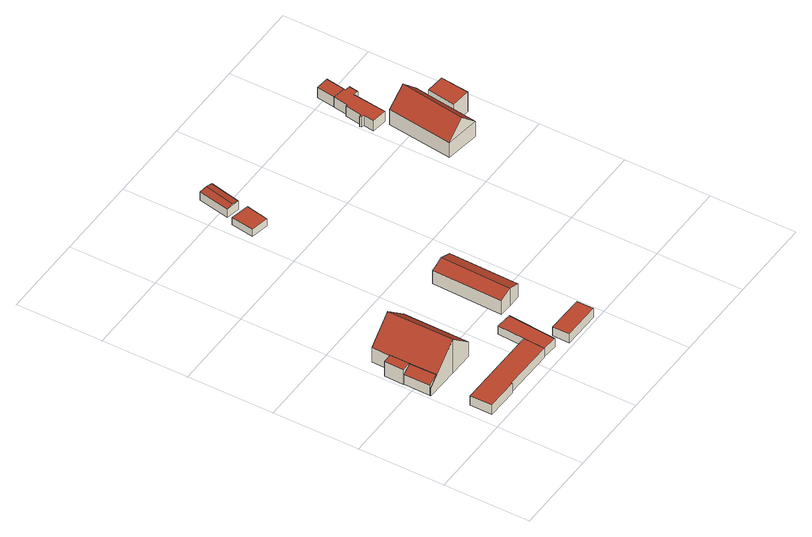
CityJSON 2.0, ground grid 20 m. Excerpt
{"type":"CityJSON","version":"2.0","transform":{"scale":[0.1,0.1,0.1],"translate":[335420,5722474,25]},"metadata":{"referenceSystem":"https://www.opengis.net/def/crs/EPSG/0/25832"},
"CityObjects":{
"building1":{"type":"Building","attributes":{"Geometrietyp2DReferenz":"3000","Gemeindeschluessel":"05170048","function":"31001_2463","roofType":"1000","measuredHeight":2.57},"address":[{"country":"Germany","locality":"Wesel","thoroughfareNumber":"230","thoroughfareName":"Emmelsumer Straße"}],"geometry":[{"type":"Solid","lod":"2","boundaries":[[[[0,1,2,3]],[[4,5,1,0]],[[6,7,5,4]],[[8,9,7,6]],[[10,11,9,8]],[[3,2,11,10]],[[8,6,4,0,3,10]],[[1,5,7,9,11,2]]]],"semantics":{"surfaces":[{"type":"WallSurface"},{"type":"RoofSurface"},{"type":"GroundSurface"}],"values":[[0,0,0,0,0,0,1,2]]}}]},
"building2":{"type":"Building","attributes":{"Gemeindeschluessel":"05170048","Geometrietyp2DReferenz":"3000","function":"31001_1010"},"address":[{"country":"Germany","locality":"Wesel","thoroughfareNumber":"230","thoroughfareName":"Emmelsumer Straße"}],"children":["building2-1","building2-2","building2-3"]},
"building2-1":{"type":"BuildingPart","attributes":{"roofType":"3100","measuredHeight":9.02},"parents":["building2"],"geometry":[{"type":"MultiSurface","lod":"2","boundaries":[[[12,13,14,15]],[[16,17,13,12]],[[18,19,17,16]],[[20,21,19,18]],[[22,23,21,20]],[[24,25,26,27]],[[28,29,30,31]],[[32,33,29,28]],[[15,14,33,32]],[[32,28,31,24,27,34,22,20,18,15]],[[16,12,15,18]],[[13,17,19,21,23,35,26,25,30,29,33,14]],[[36,35,23,37]],[[22,34,36,37]],[[36,38,26,35]],[[34,27,38,36]],[[31,30,25,24]]],"semantics":{"surfaces":[{"type":"WallSurface"},{"type":"RoofSurface"},{"type":"GroundSurface"},{"type":"ClosureSurface"}],"values":[0,0,0,0,0,0,0,0,0,1,1,2,0,3,0,3,3]}}]},
"building2-2":{"type":"BuildingPart","attributes":{"roofType":"1000","measuredHeight":3.83},"parents":["building2"],"geometry":[{"type":"MultiSurface","lod":"2","boundaries":[[[39,40,41,42]],[[43,29,40,39]],[[31,30,29,43]],[[27,26,25,24]],[[24,31,43,39,42,27]],[[40,29,30,25,26,41]],[[24,25,30,31]],[[38,44,41,26]],[[42,45,27]],[[27,45,44,38]]],"semantics":{"surfaces":[{"type":"WallSurface"},{"type":"RoofSurface"},{"type":"GroundSurface"},{"type":"ClosureSurface"}],"values":[0,0,0,0,1,2,3,0,0,3]}}]},
"building2-3":{"type":"BuildingPart","attributes":{"roofType":"2100","measuredHeight":3.82},"address":[{"country":"Germany","locality":"Wesel","thoroughfareNumber":"230","thoroughfareName":"Emmelsumer Straße"}],"parents":["building2"],"geometry":[{"type":"MultiSurface","lod":"2","boundaries":[[[45,44,37,46]],[[45,46,34,27]],[[37,44,38,36]],[[46,22,34]],[[37,36,34,22]],[[27,38,44,45]],[[36,38,27,34]]],"semantics":{"surfaces":[{"type":"WallSurface"},{"type":"RoofSurface"},{"type":"GroundSurface"},{"type":"ClosureSurface"}],"values":[0,1,2,0,3,3,3]}}]},
"building3":{"type":"Building","attributes":{"Geometrietyp2DReferenz":"3000","Gemeindeschluessel":"05170048","function":"31001_2723","roofType":"1000","measuredHeight":2.22},"address":[{"country":"Germany","locality":"Wesel","thoroughfareNumber":"230","thoroughfareName":"Emmelsumer Straße"}],"geometry":[{"type":"Solid","lod":"2","boundaries":[[[[47,48,49,8]],[[50,51,48,47]],[[52,53,51,50]],[[10,54,53,52]],[[8,49,54,10]],[[52,50,47,8,10]],[[48,51,53,54,49]]]],"semantics":{"surfaces":[{"type":"WallSurface"},{"type":"RoofSurface"},{"type":"GroundSurface"}],"values":[[0,0,0,0,0,1,2]]}}]},
"building4":{"type":"Building","attributes":{"Geometrietyp2DReferenz":"3000","Gemeindeschluessel":"05170048","function":"31001_2723","roofType":"1000","measuredHeight":2.34},"address":[{"country":"Germany","locality":"Wesel","thoroughfareNumber":"230","thoroughfareName":"Emmelsumer Straße"}],"geometry":[{"type":"Solid","lod":"2","boundaries":[[[[55,56,57,58]],[[59,60,56,55]],[[61,62,60,59]],[[58,57,62,61]],[[59,55,58,61]],[[56,60,62,57]]]],"semantics":{"surfaces":[{"type":"WallSurface"},{"type":"RoofSurface"},{"type":"GroundSurface"}],"values":[[0,0,0,0,1,2]]}}]},
"building5":{"type":"Building","attributes":{"Geometrietyp2DReferenz":"3000","Gemeindeschluessel":"05170048","function":"31001_2723","roofType":"3100","measuredHeight":4.65},"address":[{"country":"Germany","locality":"Wesel","thoroughfareNumber":"230","thoroughfareName":"Emmelsumer Straße"}],"geometry":[{"type":"Solid","lod":"2","boundaries":[[[[63,64,65,66]],[[67,68,64,63]],[[69,70,68,67]],[[71,72,70,69]],[[73,74,72,71]],[[75,76,74,73]],[[66,65,76,75]],[[69,67,63,66,71]],[[75,73,71,66]],[[64,68,70,72,74,76,65]]]],"semantics":{"surfaces":[{"type":"WallSurface"},{"type":"RoofSurface"},{"type":"GroundSurface"}],"values":[[0,0,0,0,0,0,0,1,1,2]]}}]},
"building6":{"type":"Building","attributes":{"Geometrietyp2DReferenz":"3000","Gemeindeschluessel":"05170048","function":"31001_1010","roofType":"1000","measuredHeight":1.91},"geometry":[{"type":"Solid","lod":"2","boundaries":[[[[77,78,79,80]],[[81,82,78,77]],[[83,84,82,81]],[[80,79,84,83]],[[81,77,80,83]],[[78,82,84,79]]]],"semantics":{"surfaces":[{"type":"WallSurface"},{"type":"RoofSurface"},{"type":"GroundSurface"}],"values":[[0,0,0,0,1,2]]}}]},
"building7":{"type":"Building","attributes":{"Geometrietyp2DReferenz":"3000","Gemeindeschluessel":"05170048","function":"31001_1010","roofType":"3100","measuredHeight":2.55},"geometry":[{"type":"Solid","lod":"2","boundaries":[[[[85,86,87,88]],[[89,90,86,85]],[[91,92,90,89]],[[88,87,92,91]],[[85,93,89]],[[91,94,88]],[[88,94,93,85]],[[89,93,94,91]],[[86,90,92,87]]]],"semantics":{"surfaces":[{"type":"WallSurface"},{"type":"RoofSurface"},{"type":"GroundSurface"}],"values":[[0,0,0,0,0,0,1,1,2]]}}]},
"building8":{"type":"Building","attributes":{"Geometrietyp2DReferenz":"3000","Gemeindeschluessel":"05170048","function":"31001_1010","roofType":"3100","measuredHeight":7.96},"address":[{"country":"Germany","locality":"Wesel","thoroughfareNumber":"228","thoroughfareName":"Emmelsumer Straße"}],"geometry":[{"type":"Solid","lod":"2","boundaries":[[[[95,96,97,98]],[[99,100,96,95]],[[101,102,100,99]],[[98,97,102,101]],[[95,103,99]],[[101,104,98]],[[98,104,103,95]],[[99,103,104,101]],[[96,100,102,97]]]],"semantics":{"surfaces":[{"type":"WallSurface"},{"type":"RoofSurface"},{"type":"GroundSurface"}],"values":[[0,0,0,0,0,0,1,1,2]]}}]},
"building9":{"type":"Building","attributes":{"Geometrietyp2DReferenz":"3000","Gemeindeschluessel":"05170048","function":"31001_2723","roofType":"1000","measuredHeight":2.72},"address":[{"country":"Germany","locality":"Wesel","thoroughfareNumber":"228","thoroughfareName":"Emmelsumer Straße"}],"geometry":[{"type":"Solid","lod":"2","boundaries":[[[[105,106,107,108]],[[109,110,106,105]],[[111,112,110,109]],[[113,114,112,111]],[[115,116,114,113]],[[117,118,116,115]],[[119,120,118,117]],[[121,122,120,119]],[[123,124,122,121]],[[125,126,124,123]],[[127,128,126,125]],[[129,130,128,127]],[[131,132,130,129]],[[108,107,132,131]],[[129,127,125,123,121,119,117,115,113,111,109,105,108,131]],[[106,110,112,114,116,118,120,122,124,126,128,130,132,107]]]],"semantics":{"surfaces":[{"type":"WallSurface"},{"type":"RoofSurface"},{"type":"GroundSurface"}],"values":[[0,0,0,0,0,0,0,0,0,0,0,0,0,0,1,2]]}}]},
"building10":{"type":"Building","attributes":{"Geometrietyp2DReferenz":"3000","Gemeindeschluessel":"05170048","function":"31001_2723","roofType":"1000","measuredHeight":2.76},"address":[{"country":"Germany","locality":"Wesel","thoroughfareNumber":"228","thoroughfareName":"Emmelsumer Straße"}],"geometry":[{"type":"Solid","lod":"2","boundaries":[[[[133,134,135,136]],[[131,132,134,133]],[[129,130,132,131]],[[136,135,130,129]],[[131,133,136,129]],[[134,132,130,135]]]],"semantics":{"surfaces":[{"type":"WallSurface"},{"type":"RoofSurface"},{"type":"GroundSurface"}],"values":[[0,0,0,0,1,2]]}}]},
"building11":{"type":"Building","attributes":{"Geometrietyp2DReferenz":"3000","Gemeindeschluessel":"05170048","function":"51009_1610","roofType":"1000","measuredHeight":5.34},"geometry":[{"type":"Solid","lod":"2","boundaries":[[[[137,138,139,140]],[[141,142,138,137]],[[143,144,142,141]],[[140,139,144,143]],[[141,137,140,143]],[[138,142,144,139]]]],"semantics":{"surfaces":[{"type":"WallSurface"},{"type":"RoofSurface"},{"type":"GroundSurface"}],"values":[[0,0,0,0,1,2]]}}]}
},
"vertices":[
[102,28,26],[102,28,1],[102,31,1],[102,31,26],[27,29,26],[27,29,1],[27,81,26],[27,81,1],[227,79,26],[227,79,1],[224,29,26],[224,29,1],
[148,311,41],[148,311,2],[89,312,2],[89,312,93],[146,158,41],[146,158,2],[88,159,93],[88,159,2],[8,160,21],[8,160,2],[8,162,21],[8,162,2],[31,224,41],[31,224,2],[30,224,2],[30,224,41],[30,270,40],[30,270,2],[31,270,2],[31,270,41],[31,313,41],[31,313,2],[31,162,41],[31,162,2],[31,162,3],[8,162,3],[30,224,3],
[9,270,41],[9,270,2],[8,224,2],[8,224,41],[30,270,41],[8,224,3],[8,224,29],
[8,162,29],
[231,142,26],[231,142,4],[227,79,4],[268,139,26],[268,139,4],[259,26,26],[259,26,4],[224,29,4],
[373,7,28],[373,7,4],[373,46,4],[373,46,28],[284,8,28],[284,8,4],[284,48,28],[284,48,4],
[281,165,43],[281,165,7],[311,164,7],[311,164,54],[285,329,43],[285,329,7],[297,328,47],[297,328,7],[315,328,54],[315,328,7],[345,327,43],[345,327,7],[341,164,43],[341,164,7],
[256,698,25],[256,698,6],[266,750,6],[266,750,25],[214,706,25],[214,706,6],[223,759,25],[223,759,6],
[267,772,28],[267,772,6],[283,844,6],[283,844,28],[235,778,28],[235,778,6],[250,851,28],[250,851,6],[251,775,32],[267,847,32],
[702,488,42],[702,488,2],[723,641,2],[723,641,42],[621,499,42],[621,499,2],[641,652,42],[641,652,2],[661,494,82],[682,646,82],
[668,762,29],[668,762,2],[656,764,2],[656,764,29],[665,740,29],[665,740,2],[653,742,29],[653,742,2],[644,664,29],[644,664,2],[608,669,29],[608,669,2],[611,693,29],[611,693,2],[605,694,29],[605,694,2],[605,699,29],[605,699,2],[610,699,29],[610,699,2],[616,738,29],[616,738,2],[621,737,29],[621,737,2],[626,772,29],[626,772,2],[657,768,29],[657,768,2],
[663,812,29],[663,812,2],[632,815,2],[632,815,29],
[754,539,56],[754,539,3],[762,605,3],[762,605,56],[709,543,56],[709,543,3],[718,609,56],[718,609,3]
]}
